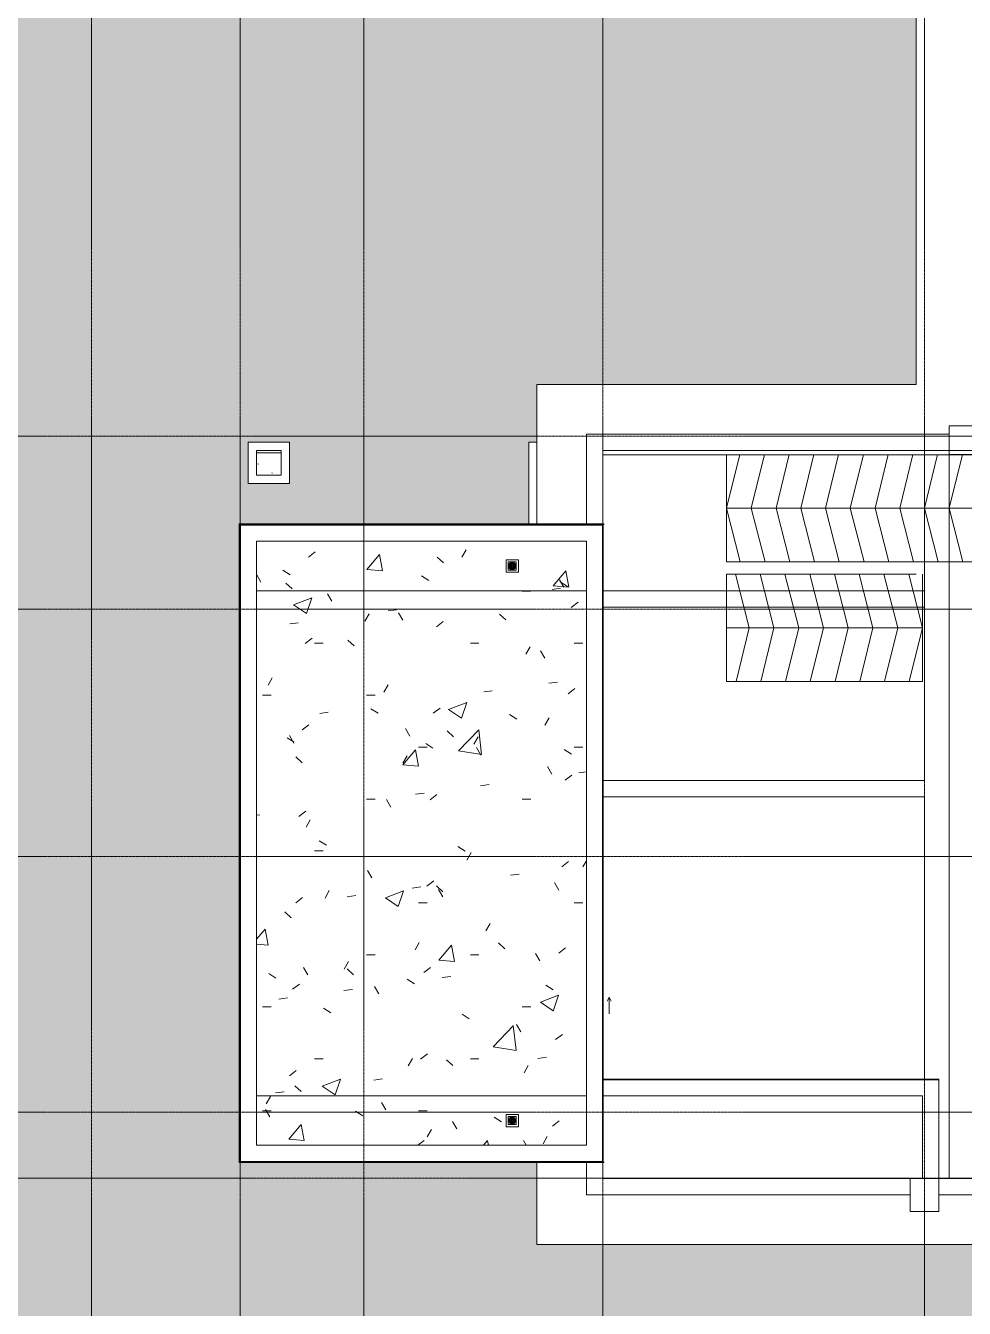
# Model space of a CAD drawing. Header units: millimetres. Extents: x 5117 to 246734, y -48177 to 129208.
# Drawn here: x 41853 to 53236, y 42959 to 58515 of the extents above; entities that cross this region are included whole.
import ezdxf

# ---------------------------------------------------------------- set-up
doc = ezdxf.new("R2010")
doc.units = ezdxf.units.MM
doc.linetypes.add('Grid Line', pattern=[22.225, 12.7, -3.175, 3.175, -3.175])
for name, color, linetype, lineweight in [('0-1', 7, 'Continuous', 5), ('A-CLNG-PATT', 13, 'Continuous', 9), ('A-DETL-THIN', 151, 'Continuous', 9), ('A-DETL-WIDE', 214, 'Continuous', 35), ('A-FLOR', 192, 'Continuous', 9), ('A-FLOR-1', 7, 'Continuous', 9), ('A-FLOR-PATT-2', 9, 'Continuous', 9), ('A-GLAZ', 151, 'Continuous', 9), ('A-WALL', 113, 'Continuous', 9), ('G-IMPT', 8, 'Continuous', 9), ('I-WALL', 2, 'Continuous', 9), ('M-EQPM', 50, 'Continuous', 9), ('S-BEAM-1', 7, 'Continuous', 9), ('S-COLS-1', 7, 'Continuous', 9), ('S-GRID-1', 1, 'Grid Line', 9)]:
    doc.layers.add(name, color=color, linetype=linetype, lineweight=lineweight)
pattern_1 = [(0, (0, 0), (2519.68, 629.92), [103.937, -1785.823, 103.937, -1785.823, -10078.72]), (0, (0, 0), (2519.68, 629.92), [-3779.52, 103.937, -3675.583, 103.937, -1785.823, -4409.44]), (0, (0, 0), (2519.68, 629.92), [-9448.8, 103.937, -1155.903, 103.937, -3045.663]), (120, (944.9, 314.96), (-1805.3667, 1867.147), [103.937, -1785.823, 103.937, -11864.543]), (120, (944.9, 314.96), (-1805.3667, 1867.147), [-1993.697, -1785.823, 103.937, -3675.583, -6299.2]), (120, (944.9, 314.96), (-1805.3667, 1867.147), [-7559.04, 103.937, -1785.823, 103.937, -4305.503]), (120, (944.9, 314.96), (-1805.3667, 1867.147), [-9552.737, -1155.903, 103.937, -3045.663]), (240, (1259.84, 1574.8), (-714.3133, -2497.067), [103.937, -1785.823, 103.937, -11864.543]), (240, (1259.84, 1574.8), (-714.3133, -2497.067), [-1993.697, -1785.823, 103.937, -3675.583, -6299.2]), (240, (1259.84, 1574.8), (-714.3133, -2497.067), [-7559.04, 103.937, -1785.823, 103.937, -4305.503]), (240, (1259.84, 1574.8), (-714.3133, -2497.067), [-9552.737, -1155.903, 103.937, -3045.663])]
pattern_2 = [(50, (0, 0), (2259.083, -197.644), [236.22, -2598.42]), (355, (0, 0), (-437.01, 2369.104), [188.976, -2078.736]), (100.451, (188.3, -16.5), (1822.088, 2171.446), [200.756, -2208.317]), (46.184, (0, 630), (3361.38, -521.33), [354.33, -3897.63]), (96.636, (280, 586.5), (2943.79, 3068.1), [301.134, -3312.475]), (351.184, (0, 630), (2943.82, 3068.07), [283.464, -3118.104]), (21, (315, 472.4), (1880.018, -1268.089), [236.22, -2598.42]), (326, (315, 472.4), (766.346, 2283.932), [188.976, -2078.736]), (71.451, (471.6, 366.8), (2646.372, 1015.824), [200.756, -2208.317]), (37.5, (0, 0), (38.299, 1048.482), [103.937, -1949.602, 103.937, -2006.295, -2086.61]), (37.5, (0, 0), (38.299, 1048.482), [-4163.77, 103.937, -1982.673]), (7.5, (0, 0), (828.564, 1242.239), [103.937, -1099.21, 103.937, -1902.358, -795.274]), (7.5, (0, 0), (828.564, 1242.239), [-3209.442, 103.937, -691.337]), (327.5, (-702.4, 0), (1681.327, -71.0387), [103.937, -683.463, 103.937, -2352.751, -3259.836]), (327.5, (-702.4, 0), (1681.327, -71.0387), [-3244.088, 103.937, -3155.9]), (317.5, (-1017.3, 0), (1836.803, 315.291), [103.937, -919.683, 103.937, -1527.556, -2314.956]), (317.5, (-1017.3, 0), (1836.803, 315.291), [-2655.113, 103.937, -2211.02])]

# ---------------------------------------------------------------- blocks, each defined once
blk = doc.blocks.new('NCV_TKTC_KET CAU_rvt-1-TKCS_MB TỔNG THỂ MÁI')
at = {"layer": 'A-FLOR-1'}
for p, q in [((52653, 70562), (52653, 54162)), ((52653, 54162), (48053, 54162)), ((48053, 54162), (48053, 52472)), ((44653, 53062), (44653, 53362)), ((48853, 52472), (48853, 53362)), ((48853, 53362), (53453, 53362)), ((52928, 45737), (48853, 45737)), ((52928, 44537), (52928, 45737)), ((48053, 44727), (48053, 43735)), ((48853, 44535), (48853, 44727)), ((112053, 44535), (48853, 44535)), ((48053, 43735), (112853, 43735))]:
    blk.add_line(p, q, dxfattribs=at)
at = {"layer": 'S-BEAM-1'}
for p, q in [((53053, 53562), (48653, 53562)), ((48653, 53562), (48653, 53362)), ((53053, 53362), (53053, 53562)), ((48653, 53362), (48653, 52472)), ((48853, 53362), (53053, 53362)), ((48853, 52472), (48853, 53362)), ((44953, 53333), (44653, 53333)), ((52753, 53312), (52753, 51662)), ((53053, 44537), (53053, 53312)), ((52753, 51662), (48853, 51662)), ((48853, 51462), (52753, 51462)), ((52753, 51462), (52753, 49362)), ((52753, 49362), (48853, 49362)), ((48853, 49162), (52753, 49162)), ((52753, 49162), (52753, 45737)), ((52928, 45737), (48853, 45737)), ((52928, 45537), (52928, 45737)), ((48853, 45537), (52728, 45537)), ((52728, 45537), (52728, 44537)), ((52928, 44537), (52928, 45537)), ((48653, 44727), (48653, 44537)), ((48853, 44537), (48853, 44727)), ((48653, 44537), (48653, 44337)), ((52578, 44537), (48853, 44537)), ((52578, 44337), (52578, 44537)), ((52928, 44537), (52928, 44337)), ((60778, 44537), (52928, 44537)), ((48653, 44337), (52578, 44337)), ((52928, 44337), (60778, 44337))]:
    blk.add_line(p, q, dxfattribs=at)
at = {"layer": 'S-COLS-1'}
for p, q in [((53053, 53312), (53053, 53662)), ((53053, 53662), (53453, 53662)), ((53453, 53312), (53053, 53312)), ((52578, 44535), (52928, 44535)), ((52578, 44135), (52578, 44535)), ((52928, 44535), (52928, 44135)), ((52928, 44135), (52578, 44135))]:
    blk.add_line(p, q, dxfattribs=at)
blk = doc.blocks.new('THU NUOC - THU NUOC-1275255-TKCS_MB TỔNG THỂ MÁI')
at = {"layer": 'M-EQPM'}
for p, q in [((-66, -71), (-66, 79)), ((-66, 79), (84, 79)), ((59, 54), (-41, 54)), ((-41, 54), (-41, -46)), ((-23, 20), (41, 20)), ((41, 14), (-23, 14)), ((-23, 7), (1, 7)), ((1, 1), (-23, 1)), ((-11, 32), (28, 32)), ((28, 26), (-11, 26)), ((-1, 44), (19, 44)), ((19, 38), (-1, 38)), ((1, 7), (1, 1)), ((17, 1), (17, 7)), ((17, 7), (41, 7)), ((41, 1), (17, 1)), ((59, -46), (59, 54)), ((84, 79), (84, -71)), ((84, -71), (-66, -71)), ((-41, -46), (59, -46)), ((-23, -5), (41, -5)), ((41, -11), (-23, -11)), ((-11, -17), (28, -17)), ((28, -23), (-11, -23)), ((-1, -30), (19, -30)), ((19, -36), (-1, -36))]:
    blk.add_line(p, q, dxfattribs=at)
for centre, radius, start, end in [((9, 4), 45, 0, 180), ((9, 4), 45, 360, 180), ((9, 4), 45, 180, 0), ((9, 4), 45, 180, 360), ((-23, 17), 3, 90, 270), ((-23, 4), 3, 90, 270), ((-11, 29), 3, 90, 270), ((-1, 41), 3, 90, 270), ((19, 41), 3, 270, 90), ((28, 29), 3, 270, 90), ((41, 17), 3, 270, 90), ((41, 4), 3, 270, 90), ((-23, -8), 3, 90, 270), ((-11, -20), 3, 90, 270), ((-1, -33), 3, 90, 270), ((19, -33), 3, 270, 90), ((28, -20), 3, 270, 90), ((41, -8), 3, 270, 90)]:
    blk.add_arc(centre, radius, start, end, dxfattribs=at)
blk = doc.blocks.new('TKTC_XREF_260130_MB TUM MAI - TKTC_XREF_260130_MB TUM MAI_dwg-4167669-TKCS_MB TỔNG THỂ MÁI')
at = {"layer": 'G-IMPT', "flags": 128}
for points in [[(-154299, -807858), (-148499, -807858), (-148499, -804336), (-149689, -804336)], [(-150224, -816631), (-150224, -815438), (-154299, -815438)]]:
    blk.add_lwpolyline(points, dxfattribs=at)
blk = doc.blocks.new('TKTC_XREF_260130_MB TUM MAI - TKTC_XREF_251221_MB TUM MAI-2041484-TKCS_MB TỔNG THỂ MÁI')
blk.add_blockref('TKTC_XREF_260130_MB TUM MAI - TKTC_XREF_260130_MB TUM MAI_dwg-4167669-TKCS_MB TỔNG THỂ MÁI', (169499, 843934))
blk = doc.blocks.new('1_FAMILY RVT - W01-WxH 1400x3200xmm-489780-TKCS_MB TỔNG THỂ MÁI')
at = {"layer": 'A-GLAZ'}
for q in [(749.2, 197.79), (749.2, 146.99), (901.6, 172.39)]:
    blk.add_line((698.4, 172.39), q, dxfattribs=at)
blk = doc.blocks.new('TKTC_QUAT HUT KHOI_260130 - TKTC_QUAT HUT KHOI_260130_dwg-4168555-TKCS_MB TỔNG THỂ MÁI')
at = {"layer": 'G-IMPT', "flags": 128}
blk.add_lwpolyline([(61127, 44541), (61127, 45741), (57652, 45741), (57652, 44541), (52927, 44541), (52927, 45735), (48853, 45735)], dxfattribs=at)
blk = doc.blocks.new('TKTC_QUAT HUT KHOI_260130 - TKTC_QUAT HUT KHOI_260130-2046036-TKCS_MB TỔNG THỂ MÁI')
blk.add_blockref('TKTC_QUAT HUT KHOI_260130 - TKTC_QUAT HUT KHOI_260130_dwg-4168555-TKCS_MB TỔNG THỂ MÁI', (-33652, -17239))
blk = doc.blocks.new('TKTC_BON NUOC MAI_260130 - TKTC_BON NUOC MAI_260130_dwg-3426650-TKCS_MB TỔNG THỂ MÁI')
at = {"layer": 'G-IMPT', "flags": 128}
blk.add_lwpolyline([(-137299, -816632), (-142024, -816632), (-142024, -815432), (-145499, -815432), (-145499, -816632), (-150224, -816632), (-150224, -815438), (-154299, -815438)], dxfattribs=at)
blk = doc.blocks.new('TKTC_BON NUOC MAI_260130 - TKTC_BON NUOC MAI_260130-2047084-TKCS_MB TỔNG THỂ MÁI')
blk.add_blockref('TKTC_BON NUOC MAI_260130 - TKTC_BON NUOC MAI_260130_dwg-3426650-TKCS_MB TỔNG THỂ MÁI', (169499, 843934))

msp = doc.modelspace()

# ---------------------------------------------------------------- hatches: boundary and pattern name
at = {"layer": 'A-CLNG-PATT'}
h = msp.add_hatch(dxfattribs=at)
h.set_pattern_fill('FP_8', color=256, style=0, pattern_type=2)
h.set_pattern_definition([(37.5, (0, 0), (-25.1975, 770.728), [10.394, -597.605, 10.394, -669.605, -649.999]), (37.5, (0, 0), (-25.1975, 770.728), [-1287.997, 10.394, -639.605]), (7.5, (0, 0), (707.909, 1128.856), [10.394, -317.606, 10.394, -537.605, -210]), (7.5, (0, 0), (707.909, 1128.856), [-875.998, 10.394, -199.606]), (327.5, (-492, 0), (1245.6545, 2.264), [10.394, -189.606, 10.394, -709.605, -939.998]), (327.5, (-492, 0), (1245.6545, 2.264), [-919.998, 10.394, -929.604]), (317.5, (-492, 0), (1202.449, 351.07), [10.394, -89.606, 10.394, -461.605, -539.999]), (317.5, (-492, 0), (1202.449, 351.07), [-571.999, 10.394, -529.605])])
h.paths.add_polyline_path([(44652.6, 53061.9), (44952.6, 53062), (44952.6, 53333.2), (44652.6, 53333.2), (44652.6, 53062.1)])
at = {"layer": 'A-FLOR-PATT-2'}
h = msp.add_hatch(dxfattribs=at)
h.set_pattern_fill('FP_1', color=256, style=0, pattern_type=2)
h.set_pattern_definition(pattern_1)
h.paths.add_polyline_path([(116902.6, 18036.9), (126450.6, 18036.9), (126450.6, 33076.9), (119902.6, 33076.9), (119902.6, 37786.9), (126450.6, 37786.9), (126450.6, 77435.3), (119062.6, 77435.3), (119062.6, 70736.9), (114152.6, 70736.9), (114152.6, 77435.3), (106750.6, 77435.3), (106750.6, 70561.9), (108250.6, 70561.9), (108250.6, 54161.9), (112852.7, 54161.9), (112852.7, 53461.9), (112952.6, 53461.9), (112952.6, 52471.9), (116462.6, 52471.9), (116462.6, 44727), (112852.6, 44727), (112852.6, 43735.3), (48052.7, 43735.3), (48052.7, 44727), (44442.6, 44727), (44442.6, 52471.9), (47952.6, 52471.9), (47952.6, 53461.9), (48052.7, 53461.9), (48052.7, 54161.9), (52652.6, 54161.9), (52652.6, 70561.9), (54152.6, 70561.9), (54152.6, 77436.9), (46762.4, 77436.9), (46762.4, 70736.9), (41852.6, 70736.9), (41852.6, 77435.3), (34450.6, 77435.3), (34450.6, 37786.9), (41002.6, 37786.9), (41002.6, 37796.9), (41012.6, 37796.9), (41012.6, 33076.9), (41002.6, 33076.9), (41002.6, 33086.9), (34450.6, 33086.9), (34450.6, 18037.4), (44002.6, 18037.4), (44002.6, 25337.4), (76452.6, 25337.4), (76452.6, 33536.9), (76442.6, 33537.2), (76442.6, 33546.9), (84387.6, 33546.9), (84387.6, 25337.4), (116902.6, 25337.4), (116902.6, 18342.4)])
h.paths.add_polyline_path([(116252.6, 52961.9), (115852.6, 52961.9), (115852.6, 53461.9), (116352.6, 53461.9), (116352.6, 52961.9), (116252.6, 52961.9)])
h.paths.add_polyline_path([(44652.5, 52961.9), (44552.5, 52961.9), (44552.5, 53461.9), (45052.6, 53461.9), (45052.6, 52961.9), (44652.6, 52961.9)])
h.paths.add_polyline_path([(116252.6, 53061.9), (116252.6, 53061.9), (116252.6, 53361.9)])
h.paths.add_polyline_path([(44652.5, 53061.9), (44652.6, 53062), (44652.5, 53361.3)])
h = msp.add_hatch(dxfattribs=at)
h.set_pattern_fill('FP_2', color=256, style=0, pattern_type=2)
h.set_pattern_definition(pattern_2)
h.paths.add_polyline_path([(116902.6, 18036.9), (126450.6, 18036.9), (126450.6, 33076.9), (119902.6, 33076.9), (119902.6, 37786.9), (126450.6, 37786.9), (126450.6, 77435.3), (119062.6, 77435.3), (119062.6, 70736.9), (114152.6, 70736.9), (114152.6, 77435.3), (106750.6, 77435.3), (106750.6, 70561.9), (108250.6, 70561.9), (108250.6, 54161.9), (112852.7, 54161.9), (112852.7, 53461.9), (112952.6, 53461.9), (112952.6, 52471.9), (116462.6, 52471.9), (116462.6, 44727), (112852.6, 44727), (112852.6, 43735.3), (48052.7, 43735.3), (48052.7, 44727), (44442.6, 44727), (44442.6, 52471.9), (47952.6, 52471.9), (47952.6, 53461.9), (48052.7, 53461.9), (48052.7, 54161.9), (52652.6, 54161.9), (52652.6, 70561.9), (54152.6, 70561.9), (54152.6, 77436.9), (46762.4, 77436.9), (46762.4, 70736.9), (41852.6, 70736.9), (41852.6, 77435.3), (34450.6, 77435.3), (34450.6, 37786.9), (41002.6, 37786.9), (41002.6, 37796.9), (41012.6, 37796.9), (41012.6, 33076.9), (41002.6, 33076.9), (41002.6, 33086.9), (34450.6, 33086.9), (34450.6, 18037.4), (44002.6, 18037.4), (44002.6, 25337.4), (76452.6, 25337.4), (76452.6, 33536.9), (76442.6, 33537.2), (76442.6, 33546.9), (84387.6, 33546.9), (84387.6, 25337.4), (116902.6, 25337.4), (116902.6, 18342.4)])
h.paths.add_polyline_path([(116252.6, 52961.9), (115852.6, 52961.9), (115852.6, 53461.9), (116352.6, 53461.9), (116352.6, 52961.9), (116252.6, 52961.9)])
h.paths.add_polyline_path([(44652.5, 52961.9), (44552.5, 52961.9), (44552.5, 53461.9), (45052.6, 53461.9), (45052.6, 52961.9), (44652.6, 52961.9)])
h.paths.add_polyline_path([(116252.6, 53061.9), (116252.6, 53061.9), (116252.6, 53361.9)])
h.paths.add_polyline_path([(44652.5, 53061.9), (44652.6, 53062), (44652.5, 53361.3)])
h = msp.add_hatch(dxfattribs=at)
h.set_pattern_fill('FP_1', color=256, style=0, pattern_type=2)
h.set_pattern_definition(pattern_1)
h.paths.add_polyline_path([(48333.6, 44937), (48652.7, 44937), (48652.7, 45537), (44652.6, 45537), (44652.6, 44937), (48052.6, 44937)])
h.paths.add_polyline_path([(47709.1, 45187), (47702.6, 45187), (47702.6, 45287), (47802.6, 45287), (47802.6, 45187), (47713.6, 45187)])
h.paths.add_polyline_path([(47752.6, 45192), (47775.1, 45198), (47775.3, 45209.1), (47775.3, 45212.3), (47775.1, 45216.7), (47765.3, 45215.3), (47729.8, 45216.9), (47727.7, 45214.5), (47729.8, 45212.3), (47731.3, 45209.3), (47731.3, 45197.5), (47742.8, 45193.3)])
h.paths.add_polyline_path([(47752.6, 45192), (47742.8, 45196.9), (47755.6, 45193.5)])
h.paths.add_polyline_path([(47730.1, 45198), (47732.8, 45209.3), (47739.9, 45200.7), (47731.3, 45198.4)])
h.paths.add_polyline_path([(47772.3, 45209.3), (47756.4, 45202.9), (47739.9, 45204.8), (47732.8, 45209.3), (47765.3, 45209.3)])
h.paths.add_polyline_path([(47775.1, 45198), (47767.1, 45202.9), (47772.3, 45209.3), (47773.9, 45202.9)])
h.paths.add_polyline_path([(47752.6, 45282), (47762.4, 45277), (47749.5, 45280.5)])
h.paths.add_polyline_path([(47784.7, 45252.2), (47775.3, 45261.7), (47773.9, 45264.7), (47773.8, 45276.5), (47752.6, 45282), (47730.1, 45276), (47729.8, 45264.9), (47729.8, 45261.7), (47730.1, 45257.2), (47732.8, 45258.7), (47775.3, 45257.1), (47784.4, 45252.4)])
h.paths.add_polyline_path([(47791.5, 45214.5), (47787.3, 45223.3), (47796, 45225.3), (47787.3, 45235.3), (47787.8, 45238.9), (47796, 45248.6), (47788, 45252.2), (47784.4, 45252.2), (47717.9, 45255), (47717.2, 45250.5), (47709.1, 45248.6), (47716.2, 45238.1), (47717.3, 45234.6), (47709.1, 45225.3), (47717.2, 45221.8), (47720.7, 45221.8), (47787.3, 45219), (47790.8, 45215.3)])
h.paths.add_polyline_path([(47709.1, 45225.3), (47718.4, 45233.8), (47716.2, 45226.5), (47713.6, 45226.1)])
h.paths.add_polyline_path([(47796, 45225.3), (47786.8, 45227.8), (47787.7, 45233.8), (47791.5, 45229.9)])
h.paths.add_polyline_path([(47760.6, 45227.8), (47720.5, 45227.8), (47723.9, 45233.8), (47744.6, 45233.8), (47744.6, 45239.8), (47720.5, 45242.3), (47720.7, 45246.2), (47784.7, 45246.2), (47784.4, 45239.8), (47760.6, 45239.8), (47760.6, 45233.8), (47784.7, 45233.8), (47784.4, 45227.8), (47764.2, 45227.8)])
h.paths.add_polyline_path([(47718.4, 45238.9), (47713.6, 45247.9), (47718.4, 45246.2), (47718.4, 45239.8)])
h.paths.add_polyline_path([(47786.8, 45238.9), (47787.3, 45247.2), (47796, 45248.6), (47787.3, 45239.4)])
h.paths.add_polyline_path([(47772.3, 45264.7), (47732.8, 45264.7), (47742.8, 45271), (47765.3, 45269.2)])
h.paths.add_polyline_path([(47772.3, 45264.7), (47765.3, 45273.3), (47775.1, 45276), (47773.8, 45270.8)])
h.paths.add_polyline_path([(47732.8, 45264.7), (47732.8, 45275.2), (47738, 45271)])
h.paths.add_polyline_path([(44652.6, 51661.9), (48652.7, 51661.9), (48652.7, 52261.9), (44652.6, 52261.9)])
h.paths.add_polyline_path([(47791.5, 51911.9), (47702.6, 51911.9), (47702.6, 52011.9), (47802.6, 52011.9), (47802.6, 51911.9), (47796, 51911.9)])
h.paths.add_polyline_path([(47752.6, 51916.9), (47775.1, 51923), (47775.3, 51934), (47775.3, 51937.3), (47775.1, 51941.7), (47765.3, 51940.3), (47729.8, 51941.8), (47727.7, 51939.4), (47729.8, 51937.3), (47731.3, 51934.3), (47731.3, 51922.5), (47742.8, 51918.2)])
h.paths.add_polyline_path([(47752.6, 51916.9), (47742.8, 51921.9), (47755.6, 51918.5)])
h.paths.add_polyline_path([(47732.8, 51934.3), (47739.9, 51925.7), (47730.1, 51923), (47731.3, 51928.1)])
h.paths.add_polyline_path([(47772.3, 51934.3), (47756.4, 51927.9), (47739.9, 51929.7), (47732.8, 51934.3), (47765.3, 51934.3)])
h.paths.add_polyline_path([(47775.1, 51923), (47767.1, 51927.9), (47772.3, 51934.3), (47773.9, 51927.9)])
h.paths.add_polyline_path([(47752.6, 52006.9), (47762.4, 52002), (47749.5, 52005.4)])
h.paths.add_polyline_path([(47784.7, 51977.2), (47775.3, 51986.6), (47773.9, 51989.6), (47773.8, 52001.4), (47752.6, 52006.9), (47730.1, 52000.9), (47729.8, 51989.9), (47729.8, 51986.6), (47730.1, 51982.2), (47732.8, 51983.6), (47775.3, 51982.1), (47784.4, 51977.3)])
h.paths.add_polyline_path([(47713.6, 51939.4), (47720.7, 51946.7), (47787.3, 51943.9), (47787.3, 51948.2), (47796, 51950.3), (47787.3, 51960.2), (47787.8, 51963.8), (47796, 51973.6), (47788, 51977.2), (47784.4, 51977.2), (47717.9, 51979.9), (47717.2, 51975.5), (47709.1, 51973.6), (47716.2, 51963), (47717.3, 51959.6), (47709.1, 51950.3), (47717.2, 51946.7), (47716.2, 51944.8)])
h.paths.add_polyline_path([(47709.1, 51950.3), (47718.4, 51958.7), (47716.2, 51951.5), (47713.6, 51951)])
h.paths.add_polyline_path([(47796, 51950.3), (47786.8, 51952.7), (47787.7, 51958.7), (47791.5, 51954.8)])
h.paths.add_polyline_path([(47744.6, 51952.7), (47720.5, 51952.7), (47723.9, 51958.7), (47744.6, 51958.7), (47744.6, 51964.7), (47720.5, 51967.2), (47720.7, 51971.2), (47784.7, 51971.2), (47784.4, 51964.7), (47760.6, 51964.7), (47760.6, 51958.7), (47784.7, 51958.7), (47784.4, 51952.7), (47760.6, 51952.7)])
h.paths.add_polyline_path([(47786.8, 51963.8), (47787.3, 51972.1), (47796, 51973.6), (47787.3, 51964.3)])
h.paths.add_polyline_path([(47718.4, 51963.8), (47713.6, 51972.8), (47718.4, 51971.2), (47718.4, 51964.7)])
h.paths.add_polyline_path([(47772.3, 51989.6), (47765.3, 51998.2), (47775.1, 52000.9), (47773.8, 51995.8)])
h.paths.add_polyline_path([(47742.8, 51989.6), (47732.8, 51989.6), (47742.8, 51996), (47765.3, 51994.1), (47772.3, 51989.6), (47752.6, 51989.6)])
h.paths.add_polyline_path([(47732.8, 51989.6), (47732.8, 52000.2), (47738, 51996)])
h = msp.add_hatch(dxfattribs=at)
h.set_pattern_fill('FP_7', color=256, style=0, pattern_type=2)
h.set_pattern_definition(pattern_2)
h.paths.add_polyline_path([(48333.6, 44937), (48652.7, 44937), (48652.7, 45537), (44652.6, 45537), (44652.6, 44937), (48052.6, 44937)])
h.paths.add_polyline_path([(47709.1, 45187), (47702.6, 45187), (47702.6, 45287), (47802.6, 45287), (47802.6, 45187), (47713.6, 45187)])
h.paths.add_polyline_path([(47752.6, 45192), (47775.1, 45198), (47775.3, 45209.1), (47775.3, 45212.3), (47775.1, 45216.7), (47765.3, 45215.3), (47729.8, 45216.9), (47727.7, 45214.5), (47729.8, 45212.3), (47731.3, 45209.3), (47731.3, 45197.5), (47742.8, 45193.3)])
h.paths.add_polyline_path([(47752.6, 45192), (47742.8, 45196.9), (47755.6, 45193.5)])
h.paths.add_polyline_path([(47730.1, 45198), (47732.8, 45209.3), (47739.9, 45200.7), (47731.3, 45198.4)])
h.paths.add_polyline_path([(47772.3, 45209.3), (47756.4, 45202.9), (47739.9, 45204.8), (47732.8, 45209.3), (47765.3, 45209.3)])
h.paths.add_polyline_path([(47775.1, 45198), (47767.1, 45202.9), (47772.3, 45209.3), (47773.9, 45202.9)])
h.paths.add_polyline_path([(47752.6, 45282), (47762.4, 45277), (47749.5, 45280.5)])
h.paths.add_polyline_path([(47784.7, 45252.2), (47775.3, 45261.7), (47773.9, 45264.7), (47773.8, 45276.5), (47752.6, 45282), (47730.1, 45276), (47729.8, 45264.9), (47729.8, 45261.7), (47730.1, 45257.2), (47732.8, 45258.7), (47775.3, 45257.1), (47784.4, 45252.4)])
h.paths.add_polyline_path([(47791.5, 45214.5), (47787.3, 45223.3), (47796, 45225.3), (47787.3, 45235.3), (47787.8, 45238.9), (47796, 45248.6), (47788, 45252.2), (47784.4, 45252.2), (47717.9, 45255), (47717.2, 45250.5), (47709.1, 45248.6), (47716.2, 45238.1), (47717.3, 45234.6), (47709.1, 45225.3), (47717.2, 45221.8), (47720.7, 45221.8), (47787.3, 45219), (47790.8, 45215.3)])
h.paths.add_polyline_path([(47709.1, 45225.3), (47718.4, 45233.8), (47716.2, 45226.5), (47713.6, 45226.1)])
h.paths.add_polyline_path([(47796, 45225.3), (47786.8, 45227.8), (47787.7, 45233.8), (47791.5, 45229.9)])
h.paths.add_polyline_path([(47760.6, 45227.8), (47720.5, 45227.8), (47723.9, 45233.8), (47744.6, 45233.8), (47744.6, 45239.8), (47720.5, 45242.3), (47720.7, 45246.2), (47784.7, 45246.2), (47784.4, 45239.8), (47760.6, 45239.8), (47760.6, 45233.8), (47784.7, 45233.8), (47784.4, 45227.8), (47764.2, 45227.8)])
h.paths.add_polyline_path([(47718.4, 45238.9), (47713.6, 45247.9), (47718.4, 45246.2), (47718.4, 45239.8)])
h.paths.add_polyline_path([(47786.8, 45238.9), (47787.3, 45247.2), (47796, 45248.6), (47787.3, 45239.4)])
h.paths.add_polyline_path([(47772.3, 45264.7), (47732.8, 45264.7), (47742.8, 45271), (47765.3, 45269.2)])
h.paths.add_polyline_path([(47772.3, 45264.7), (47765.3, 45273.3), (47775.1, 45276), (47773.8, 45270.8)])
h.paths.add_polyline_path([(47732.8, 45264.7), (47732.8, 45275.2), (47738, 45271)])
h.paths.add_polyline_path([(44652.6, 51661.9), (48652.7, 51661.9), (48652.7, 52261.9), (44652.6, 52261.9)])
h.paths.add_polyline_path([(47791.5, 51911.9), (47702.6, 51911.9), (47702.6, 52011.9), (47802.6, 52011.9), (47802.6, 51911.9), (47796, 51911.9)])
h.paths.add_polyline_path([(47752.6, 51916.9), (47775.1, 51923), (47775.3, 51934), (47775.3, 51937.3), (47775.1, 51941.7), (47765.3, 51940.3), (47729.8, 51941.8), (47727.7, 51939.4), (47729.8, 51937.3), (47731.3, 51934.3), (47731.3, 51922.5), (47742.8, 51918.2)])
h.paths.add_polyline_path([(47752.6, 51916.9), (47742.8, 51921.9), (47755.6, 51918.5)])
h.paths.add_polyline_path([(47732.8, 51934.3), (47739.9, 51925.7), (47730.1, 51923), (47731.3, 51928.1)])
h.paths.add_polyline_path([(47772.3, 51934.3), (47756.4, 51927.9), (47739.9, 51929.7), (47732.8, 51934.3), (47765.3, 51934.3)])
h.paths.add_polyline_path([(47775.1, 51923), (47767.1, 51927.9), (47772.3, 51934.3), (47773.9, 51927.9)])
h.paths.add_polyline_path([(47752.6, 52006.9), (47762.4, 52002), (47749.5, 52005.4)])
h.paths.add_polyline_path([(47784.7, 51977.2), (47775.3, 51986.6), (47773.9, 51989.6), (47773.8, 52001.4), (47752.6, 52006.9), (47730.1, 52000.9), (47729.8, 51989.9), (47729.8, 51986.6), (47730.1, 51982.2), (47732.8, 51983.6), (47775.3, 51982.1), (47784.4, 51977.3)])
h.paths.add_polyline_path([(47713.6, 51939.4), (47720.7, 51946.7), (47787.3, 51943.9), (47787.3, 51948.2), (47796, 51950.3), (47787.3, 51960.2), (47787.8, 51963.8), (47796, 51973.6), (47788, 51977.2), (47784.4, 51977.2), (47717.9, 51979.9), (47717.2, 51975.5), (47709.1, 51973.6), (47716.2, 51963), (47717.3, 51959.6), (47709.1, 51950.3), (47717.2, 51946.7), (47716.2, 51944.8)])
h.paths.add_polyline_path([(47709.1, 51950.3), (47718.4, 51958.7), (47716.2, 51951.5), (47713.6, 51951)])
h.paths.add_polyline_path([(47796, 51950.3), (47786.8, 51952.7), (47787.7, 51958.7), (47791.5, 51954.8)])
h.paths.add_polyline_path([(47744.6, 51952.7), (47720.5, 51952.7), (47723.9, 51958.7), (47744.6, 51958.7), (47744.6, 51964.7), (47720.5, 51967.2), (47720.7, 51971.2), (47784.7, 51971.2), (47784.4, 51964.7), (47760.6, 51964.7), (47760.6, 51958.7), (47784.7, 51958.7), (47784.4, 51952.7), (47760.6, 51952.7)])
h.paths.add_polyline_path([(47786.8, 51963.8), (47787.3, 51972.1), (47796, 51973.6), (47787.3, 51964.3)])
h.paths.add_polyline_path([(47718.4, 51963.8), (47713.6, 51972.8), (47718.4, 51971.2), (47718.4, 51964.7)])
h.paths.add_polyline_path([(47772.3, 51989.6), (47765.3, 51998.2), (47775.1, 52000.9), (47773.8, 51995.8)])
h.paths.add_polyline_path([(47742.8, 51989.6), (47732.8, 51989.6), (47742.8, 51996), (47765.3, 51994.1), (47772.3, 51989.6), (47752.6, 51989.6)])
h.paths.add_polyline_path([(47732.8, 51989.6), (47732.8, 52000.2), (47738, 51996)])
h = msp.add_hatch(dxfattribs=at)
h.set_pattern_fill('FP_1', color=256, style=0, pattern_type=2)
h.set_pattern_definition(pattern_1)
h.paths.add_polyline_path([(47098.8, 45537), (48652.7, 45537), (48652.7, 51661.9), (44652.6, 51661.9), (44652.6, 45537)])
h = msp.add_hatch(dxfattribs=at)
h.set_pattern_fill('FP_7', color=256, style=0, pattern_type=2)
h.set_pattern_definition(pattern_2)
h.paths.add_polyline_path([(47098.8, 45537), (48652.7, 45537), (48652.7, 51661.9), (44652.6, 51661.9), (44652.6, 45537)])

# ---------------------------------------------------------------- linework, layer by layer
at = {"layer": 'A-DETL-THIN'}
for p, q in [((50352.5, 52663.9), (50511.8, 53315.9)), ((50352.5, 53311.9), (59152.5, 53311.9)), ((50352.5, 52011.9), (50352.5, 53311.9)), ((50352.5, 53311.9), (50352.5, 52011.9)), ((59152.5, 53311.9), (50352.5, 53311.9)), ((50652.5, 52663.9), (50811.8, 53315.9)), ((50952.5, 52663.9), (51111.8, 53315.9)), ((51252.5, 52663.9), (51411.8, 53315.9)), ((51552.5, 52663.9), (51711.8, 53315.9)), ((51852.5, 52663.9), (52011.8, 53315.9)), ((52152.5, 52663.9), (52311.8, 53315.9)), ((52452.5, 52663.9), (52611.8, 53315.9)), ((52752.5, 52663.9), (52911.8, 53315.9)), ((53052.5, 52663.9), (53211.8, 53315.9)), ((50352.5, 52663.9), (50519.2, 52011.9)), ((50352.5, 52661.9), (59152.5, 52661.9)), ((50652.5, 52663.9), (50819.2, 52011.9)), ((50952.5, 52663.9), (51119.2, 52011.9)), ((51252.5, 52663.9), (51419.2, 52011.9)), ((51552.5, 52663.9), (51719.2, 52011.9)), ((51852.5, 52663.9), (52019.2, 52011.9)), ((52152.5, 52663.9), (52319.2, 52011.9)), ((52452.5, 52663.9), (52619.2, 52011.9)), ((52752.5, 52663.9), (52919.2, 52011.9)), ((53052.5, 52663.9), (53219.2, 52011.9)), ((59152.5, 52011.9), (50352.5, 52011.9)), ((50352.5, 52011.9), (59152.5, 52011.9)), ((52652.6, 51861.9), (50352.5, 51861.9)), ((50352.5, 51861.9), (50352.5, 50561.9)), ((50627.6, 51211.9), (50460.9, 51863.9)), ((50927.6, 51211.9), (50760.9, 51863.9)), ((52652.6, 51861.9), (50952.5, 51861.9)), ((51227.6, 51211.9), (51060.9, 51863.9)), ((51527.6, 51211.9), (51360.9, 51863.9)), ((51827.6, 51211.9), (51660.9, 51863.9)), ((52127.6, 51211.9), (51960.9, 51863.9)), ((52427.6, 51211.9), (52260.9, 51863.9)), ((52727.6, 51211.9), (52560.9, 51863.9)), ((52727.6, 50561.9), (52727.6, 51861.9)), ((52727.6, 51211.9), (50352.5, 51211.9)), ((50627.6, 51211.9), (50468.2, 50559.9)), ((50927.6, 51211.9), (50768.2, 50559.9)), ((51227.6, 51211.9), (51068.2, 50559.9)), ((51527.6, 51211.9), (51368.2, 50559.9)), ((51827.6, 51211.9), (51668.2, 50559.9)), ((52127.6, 51211.9), (51968.2, 50559.9)), ((52427.6, 51211.9), (52268.2, 50559.9)), ((52727.6, 51211.9), (52568.2, 50559.9)), ((50352.5, 50561.9), (52652.6, 50561.9)), ((50352.5, 50561.9), (52727.6, 50561.9))]:
    msp.add_line(p, q, dxfattribs=at)
at = {"layer": 'A-DETL-WIDE'}
for p, q in [((44452.6, 52461.9), (48852.6, 52461.9)), ((44452.6, 44737), (44452.6, 52461.9)), ((48852.6, 52461.9), (48852.6, 44737)), ((48852.6, 44737), (44452.6, 44737))]:
    msp.add_line(p, q, dxfattribs=at)
at = {"layer": 'A-FLOR'}
for p, q in [((44652.6, 53061.9), (44652.6, 53361.9)), ((48652.7, 51661.9), (44652.6, 51661.9)), ((44652.6, 45537), (48652.7, 45537))]:
    msp.add_line(p, q, dxfattribs=at)
at = {"layer": 'A-WALL'}
for p, q in [((44552.5, 52961.9), (44552.5, 53461.9)), ((44552.5, 53461.9), (45052.6, 53461.9)), ((44652.5, 53361.9), (44652.5, 53061.9)), ((44952.6, 53361.9), (44652.5, 53361.9)), ((44952.6, 53061.9), (44952.6, 53361.9)), ((45052.6, 53461.9), (45052.6, 52961.9)), ((47952.6, 53461.9), (48052.7, 53461.9)), ((47952.6, 52471.9), (47952.6, 53461.9)), ((48052.6, 53361.9), (48052.6, 52471.9)), ((53052.6, 53311.9), (48852.7, 53311.9)), ((44652.5, 53061.9), (44952.6, 53061.9)), ((45052.6, 52961.9), (44552.5, 52961.9)), ((44452.6, 44737), (44452.6, 52461.9)), ((48852.7, 52461.9), (48852.7, 44737)), ((44652.6, 52261.9), (44652.6, 44937)), ((48652.7, 52261.9), (44652.6, 52261.9)), ((48652.7, 44937), (48652.7, 52261.9)), ((44652.6, 44937), (48652.7, 44937))]:
    msp.add_line(p, q, dxfattribs=at)
at = {"layer": 'I-WALL'}
for p, q in [((44442.6, 52471.9), (48862.7, 52471.9)), ((44442.6, 44727), (44442.6, 52471.9)), ((48852.7, 52461.9), (44452.6, 52461.9)), ((48862.7, 52461.9), (48862.7, 52471.9)), ((48862.7, 44727), (44442.6, 44727)), ((44452.6, 44737), (48852.7, 44737)), ((48862.7, 44727), (48862.7, 44737))]:
    msp.add_line(p, q, dxfattribs=at)
at = {"layer": 'S-GRID-1'}
for p, q in [((42652.6, 23210.6), (42652.6, 78232.7)), ((44452.6, 23210.6), (44452.6, 78232.7)), ((45952.6, 23210.6), (45952.6, 78232.7)), ((48852.6, 23210.6), (48852.6, 78232.7)), ((52752.6, 23210.6), (52752.6, 78232.7)), ((129301.8, 53536.9), (31601.8, 53536.9)), ((129301.8, 51436.9), (31601.8, 51436.9)), ((129301.8, 48436.9), (31601.8, 48436.9)), ((129301.8, 45336.9), (31601.8, 45336.9)), ((125364.8, 44536.9), (35538.8, 44536.9))]:
    msp.add_line(p, q, dxfattribs=at)

# ---------------------------------------------------------------- block references
at = {"layer": '0-1'}
msp.add_blockref('NCV_TKTC_KET CAU_rvt-1-TKCS_MB TỔNG THỂ MÁI', (0, 0), dxfattribs=at)
at = {"layer": 'A-GLAZ', "rotation": 269.9999999999999}
msp.add_blockref('1_FAMILY RVT - W01-WxH 1400x3200xmm-489780-TKCS_MB TỔNG THỂ MÁI', (48756.4, 47432), dxfattribs=at)
at = {"layer": 'M-EQPM'}
for name, p in [('TKTC_BON NUOC MAI_260130 - TKTC_BON NUOC MAI_260130-2047084-TKCS_MB TỔNG THỂ MÁI', (33652.6, 17236.9)), ('TKTC_QUAT HUT KHOI_260130 - TKTC_QUAT HUT KHOI_260130-2046036-TKCS_MB TỔNG THỂ MÁI', (33652.6, 17235.3)), ('TKTC_XREF_260130_MB TUM MAI - TKTC_XREF_251221_MB TUM MAI-2041484-TKCS_MB TỔNG THỂ MÁI', (33652.6, 17233.6)), ('THU NUOC - THU NUOC-1275255-TKCS_MB TỔNG THỂ MÁI', (47743.8, 51957.5)), ('THU NUOC - THU NUOC-1275255-TKCS_MB TỔNG THỂ MÁI', (47743.8, 45232.6))]:
    msp.add_blockref(name, p, dxfattribs=at)

doc.saveas('drawing.dxf')
